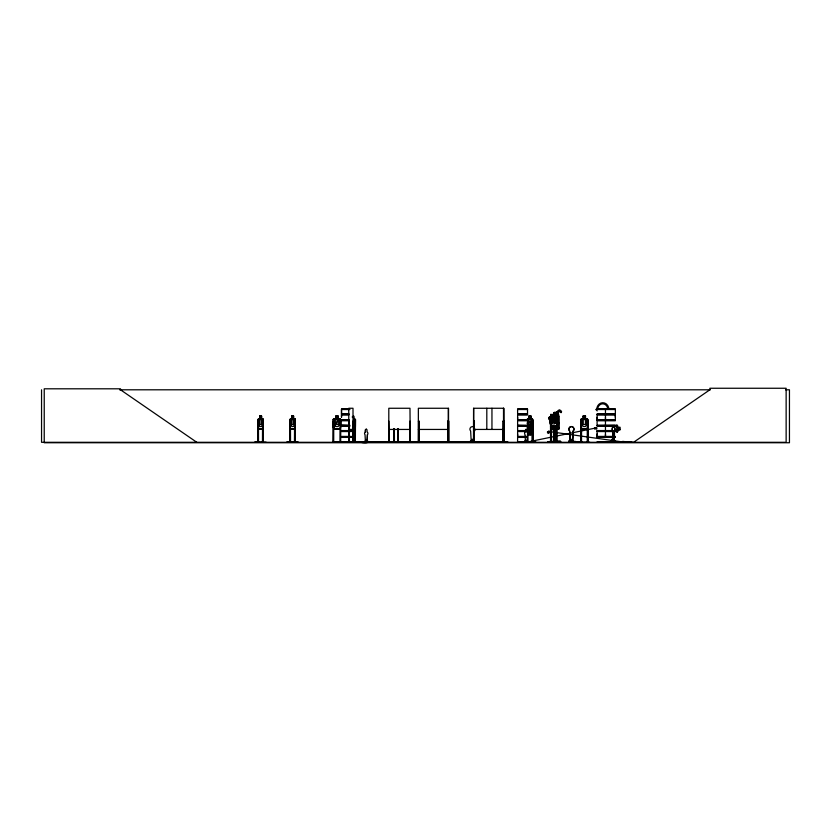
<?xml version="1.0" encoding="UTF-8"?>
<svg xmlns="http://www.w3.org/2000/svg" width="831" height="831" viewBox="0 0 831 831"><rect width="100%" height="100%" fill="white"/><g stroke="black" fill="none" stroke-linecap="round" stroke-linejoin="round"><path stroke-width="1.25" d="M526.065 436.42L517.609 436.42L517.62 433.99M527.519 419.759L517.609 419.759L517.62 417.328M612.894 436.42L597.084 436.42L597.094 433.99M597.084 419.759L597.084 414.898L615.366 414.898L615.356 419.759L597.084 419.759L597.094 417.328M605.467 433.99L605.467 436.42L605.456 431.549M605.467 417.328L605.467 419.759L605.456 414.898M615.356 417.328L615.356 414.898M444.71 441.905L452.646 441.874M469.785 441.905L477.732 441.874M499.909 441.905L507.855 441.874M614.14 441.282L614.421 431.081A2.649 1.319 -90 0 0 614.421 427.331A2.649 1.319 -90 0 0 612.54 427.331A2.649 1.319 -90 0 0 612.54 431.081L612.966 441.282L612.686 431.081A2.649 1.319 -90 0 1 612.686 427.331A2.649 1.319 -90 0 1 614.556 427.331A2.649 1.319 -90 0 1 614.556 431.081L614.286 441.282M344.948 442.289L345.094 441.645M344.979 441.905L358.286 441.905L341.312 442.289M352.728 442.289L352.905 441.531M573.172 431.081L572.652 441.282L573.224 431.081A2.649 2.503 -90 0 0 573.224 427.331A2.649 2.503 -90 0 0 569.682 427.331A2.649 2.503 -90 0 0 569.63 431.081L570.201 441.282L569.682 431.081A2.649 2.503 -90 0 1 569.682 427.331A2.649 2.503 -90 0 1 573.172 427.331A2.649 2.503 -90 0 1 573.172 431.081L573.224 431.081M366.253 429.128L365.401 429.783L365.411 431.923A1.766 1.693 -90 0 0 365.027 434.696L365.411 441.5L367.105 441.5L367.416 434.696A1.766 1.693 -90 0 0 367.073 431.923L367.042 429.783L366.222 429.128M367.105 441.5L367.447 434.696M527.093 441.5L527.477 434.696A1.766 1.693 -90 0 0 527.124 431.923L527.01 429.575L526.033 429.16M613.34 440.129L612.094 439.9L613.455 439.9M612.447 439.838L613.382 439.537L613.309 440.129M612.229 439.506C612.354 440.139 611.813 439.828 613.34 439.506M612.354 439.537L613.226 440.087M570.72 440.046L571.406 439.506L571.312 440.139M570.855 439.994L571.562 439.828M472.444 439.578L472.6 440.129L472.288 439.589M570.98 440.056L570.783 439.537M571.24 440.056L570.939 440.139M365.443 429.783L365.411 431.923M366.149 440.492L366.731 440.7L366.097 440.586M366.575 440.461L366.097 440.7M525.431 441.5L525.057 434.696A1.766 1.693 -90 0 1 525.431 431.923L525.545 429.575M525.784 440.586L525.93 440.835M517.505 425.545L527.519 425.69M517.578 442.289L517.609 437.397L526.065 437.397M596.99 425.545L615.376 425.69M597.042 442.269L631.622 442.279M557.269 423.841L556.999 426.23L551.431 426.261L548.896 417.671L549.509 416.788L551.13 416.778L550.641 414.44L553.01 414.43L553.404 416.882M596.211 427.903C596.066 431.528 597.894 426.563 596.211 427.903L526.781 442.175M597.562 442.237L608.167 442.237M549.956 441.708L560.593 441.375L549.945 441.728M549.966 441.375L560.593 441.375M555.337 428.256L555.794 426.532M294.662 429.118L295.327 419.53L294.652 418.616M352.76 429.118L354.879 429.118L355.429 426.521L355.481 419.53L353.663 418.616M354.879 429.118L355.419 426.532M390.497 442.237L401.612 442.196M560.582 412.591L560.447 411.189A7.396 2.773 86.7 0 0 557.144 412.238L556.936 412.955L556.448 412.02L557.778 412.914L557.985 412.197A7.396 2.773 86.7 0 1 561.278 411.148L561.413 412.54L560.291 412.103A6.336 2.368 86.7 0 0 558.754 411.252M527.207 423.571L527.654 421.805M532.152 429.118L532.879 426.532L532.214 429.118L527.592 429.118M547.608 441.905L558.889 441.905L547.608 442.196M553.519 442.237L553.56 429.056L554.599 429.056L554.485 442.289M254.847 441.905L266.149 442.237M286.84 441.905L298.142 441.905M415.521 442.237L421.192 441.874M470.741 441.905L471.624 442.258L470.533 441.957L470.533 440.575L470.845 441.677M470.897 441.895L470.533 441.957M557.944 425.462L558.723 422.937M558.037 425.555L558.837 422.958M524.361 441.905L535.652 441.905L517.516 442.144M529.368 442.289L528.817 442.175M587.091 429.118L587.86 426.521M587.933 426.532L587.122 429.118L581.534 429.118L580.838 426.532M570.99 439.713L571.198 439.692M582.365 442.237L569.37 442.258M570.689 439.796L571.364 439.578M341.489 425.441L348.947 425.638M332.826 441.905L332.992 421.13L333.709 421.13L333.709 442.3M353.674 426.521L354.546 424.433L353.726 416.009M532.193 418.616L530.874 418.616L530.936 416.009L528.932 416.009L529.004 418.699L528.028 419.572L528.028 424.433L529.004 426.521L528.994 431.362L530.832 431.279L529.846 428.983L528.298 431.414L529.43 428.38L528.423 425.233L529.814 427.82L530.874 425.306L531.528 425.389L530.23 428.391L531.476 431.268L530.864 431.351L530.812 426.5L531.788 424.433L531.788 419.572L530.812 418.699M530.822 434.925L530.749 432.234L531.788 431.362L531.788 426.5L530.812 424.412L530.812 419.572L529.004 419.572L529.004 424.433L528.028 426.5L528.028 431.362L528.994 432.234L528.932 434.925M611.169 442.289L611.284 440.575L615.158 440.575L615.158 441.957M611.803 442.279L611.273 441.957M629.794 442.289L629.898 441.677M630.303 442.113L629.919 442.113M333.678 428.557L338.643 418.616M556.355 422.958L557.528 420.87L557.508 415.999L556.313 415.136L556.303 412.54M616.799 427.186L616.571 426.396M258.14 441.531L258.171 442.3L258.015 419.541L258.628 418.616M258.618 429.118L258.077 419.541L258.659 418.699L262.689 418.699M291.826 418.616L290.57 418.616L290.009 419.541L289.977 442.3M290.632 418.616L290.061 419.582L290.164 442.3M616.758 431.04L617.547 429.741L619.936 429.741M526.989 419.541L527.675 418.616M532.141 432.317L532.827 431.393L532.879 419.53L532.141 418.616M612.447 439.547L612.291 440.129M580.911 419.582L581.627 418.699L587.07 418.699M548.896 417.671L549.758 417.494L549.011 417.619L551.472 426.178L556.957 426.106M551.098 416.819L550.205 417.64L551.119 422.013L552.698 423.872L554.9 423.862L555.7 421.982L554.786 417.619L553.436 416.84M553.467 416.809L556.043 417.578L558.442 429.295L558.266 427.57M549.53 416.902L555.025 416.757M557.352 423.862L556.147 417.453L558.515 429.274M558.193 427.57L557.466 427.591L557.881 429.295L555.388 417.578L556.147 417.453M551.223 427.477L551.701 427.643M551.524 425.669L552.137 429.315M333.127 419.582L333.906 418.699L339.9 418.699L340.772 419.572L340.689 442.3M570.066 441.677L570.066 440.575L569.069 440.575L569.069 441.957L569.796 442.092M572.382 442.279L571.905 442.289M572.839 440.575L572.632 442.289M575.966 441.677L576.008 442.113M576.174 442.279L576.943 442.3M579.03 441.677L578.792 442.289M569.36 440.575L569.36 441.677L579.726 441.677L578.999 441.957M361.558 441.884C358.493 442.497 369.857 443.962 367.79 441.147L367.177 441.884M362.981 442.279L363.677 441.884M363.147 442.175L363.469 442.279M365.422 442.3L365.256 441.147M367.375 441.147L367.157 442.289M367.323 442.175L367.956 442.3M524.579 442.289C526.407 441.863 523.759 443.027 524.714 441.147L525.327 441.884M529.285 442.165L528.786 441.884M530.656 442.289L531.487 442.3M570.855 439.838L571.25 439.672M550.87 429.18L552.719 428.443L552.013 429.409L550.87 429.18L552.719 428.443M550.901 429.378L552.75 428.64M473.566 421.13L474.397 421.13L474.324 442.3L473.421 442.269L474.044 442.258M474.065 421.13L474.127 442.3L474.2 440.575M556.448 412.02L556.479 415.864L558.609 414.503L558.12 413.568A6.336 2.368 86.7 0 1 561.122 412.051L561.413 412.54M617.547 431.569L616.82 432.432L617.662 431.601L617.662 429.824L620.019 429.824L620.019 427.217L617.547 427.311L616.758 426.002M552.927 416.03L554.111 415.157L554.017 412.467L556.417 412.446L556.427 415.053M633.575 442.3L709.861 389.801L709.861 388.254L786.136 388.254L786.136 442.3L41.55 442.3L41.55 389.801M579.02 442.248L589.719 442.237M568.83 442.3L582.438 442.3M361.63 442.165L361.132 441.884L367.593 441.884L367.593 441.147M527.415 442.3L527.062 441.147L527.664 441.147M473.483 442.3L473.566 408.26L503.638 408.26L503.7 442.3M558.1 429.118L555.492 417.463M549.114 417.505L551.524 429.492L551.369 427.456L552.179 429.326L549.655 417.619M560.78 411.76L561.621 411.719M557.778 414.555L558.609 414.503M551.94 427.155L552.262 427.155M558.152 427.113C561.694 428.609 553.872 430.749 551.566 429.336L549.011 417.619M558.702 415.978L558.048 415.978L558.037 429.004L558.879 428.993L558.806 415.957L557.965 415.043L558.764 415.957L558.775 428.993M554.048 412.467L556.344 412.54M557.933 415.126L552.449 415.074M554.111 416.019L556.323 416.009L556.344 419.655M555.388 417.578L556.043 417.578L557.321 423.893M551.774 429.035L552.459 429.035M551.587 429.315L558.65 429.128M119.539 389.801L710.256 389.801M785.555 389.801L789.45 389.801L789.45 442.746L44.23 442.746L44.23 388.804L120.516 388.804L120.516 389.801L196.791 442.3M341.499 409.029L348.947 409.029M517.599 409.029L527.519 409.029M597.084 409.029L615.376 409.029M348.947 409.205L341.499 409.216L341.51 413.921L348.937 413.921M597.084 409.216L615.376 409.205L615.356 413.921L597.084 413.921M349.944 409.517L341.52 409.517L341.52 413.921M517.62 409.517L527.508 409.517M597.094 409.517L615.356 409.517M341.437 414.254L348.978 414.254M517.536 414.254L527.581 414.254M597.022 414.254L615.439 414.254M341.437 414.555L348.978 414.555M517.536 414.555L527.581 414.555M597.022 414.555L615.439 414.555M341.52 414.898L341.52 417.328L341.51 414.898L348.937 414.898M527.519 414.898L517.609 414.898L517.609 419.759M258.566 418.616L259.833 418.616L259.76 416.009L261.578 416.009L261.578 418.616M291.764 416.009L293.582 416.009L293.582 418.616L294.714 418.616M558.048 415.978L558.037 429.004M259.823 416.092L261.526 416.092M291.816 416.092L293.52 416.092M335.724 416.092L338.165 416.092L338.165 418.699L339.464 419.572L339.464 424.433L338.165 426.521L335.734 426.521L334.426 424.433L334.426 419.572L335.734 418.699L335.641 416.009L338.248 416.009L338.248 418.616L339.941 418.616L340.866 419.53L340.866 426.532L339.962 429.118L333.844 429.118L333.034 426.532L333.034 419.541L333.865 418.616L335.641 418.616M529.004 416.092L530.874 416.092M583.248 416.092L585.491 416.092M352.323 416.528L353.383 416.528L353.383 417.401L352.323 417.401M261.516 418.616L262.721 418.616L263.334 419.53L262.669 429.118L258.555 429.118L258.077 426.532M527.612 418.616L528.994 418.616M583.206 418.616L581.555 418.616L580.796 419.541L580.827 442.3M585.533 418.616L587.102 418.616M290.59 418.699L294.693 418.699M354.837 418.699L353.611 418.699L353.611 416.092M527.643 418.699L532.172 418.699M263.271 419.53L262.648 418.616M294.621 418.699L295.327 419.53M355.481 419.53L355.356 442.3L355.367 441.531M341.51 419.759L348.937 419.759M341.437 420.102L348.978 420.102M517.536 420.102L527.581 420.102M597.022 420.102L615.439 420.102M341.437 420.403L348.978 420.403M517.536 420.403L527.581 420.403M597.022 420.403L615.439 420.403M341.51 420.746L348.937 420.746M527.519 420.746L517.609 420.746L517.609 425.43L527.519 425.43L517.62 425.306M615.366 420.746L597.084 420.746L597.084 425.43L615.356 425.306L597.084 425.43M262.523 421.13L263.209 421.13M294.527 421.13L295.213 421.13M340.762 421.13L340.045 421.13L339.962 442.3M349.093 421.13L348.823 442.3M352.946 421.13L353.206 442.3M354.671 421.13L355.356 421.13M388.804 421.13L389.209 442.3L389.126 441.531M409.984 421.13L409.579 442.3M418.357 421.13L419.053 421.13L418.917 442.3M503.015 421.13L504.022 421.13L504.012 442.3L504.105 441.531M580.796 421.13L581.555 421.13L581.523 442.3M587.205 421.13L587.974 421.13M527.592 421.805L532.224 421.805M528.994 424.412L530.812 424.433M616.831 424.62L617.662 427.217M349.944 425.306L341.52 425.306L348.947 425.441M617.62 425.534L617.662 431.601M341.499 425.856L348.947 425.888M527.519 425.888L517.599 425.856L517.62 430.572L527.519 430.572M597.084 425.867L615.376 425.888M341.52 426.168L349.944 426.168M517.62 426.168L527.508 426.168M597.094 426.168L615.356 426.168M528.994 426.5L530.812 426.521M550.517 426.532L551.119 429.118M552.314 426.521L553.934 426.521M558.037 427.653L552.573 427.695M258.597 429.035L262.689 429.035M290.59 429.035L294.693 429.035M339.9 429.035L333.906 429.035L333.127 426.521M352.76 429.035L354.837 429.035M527.643 429.035L532.172 429.035M581.586 429.035L587.07 429.035M290.611 429.118L290.061 426.521L290.549 429.118L294.735 429.118M555.7 429.066L556.749 429.066L556.749 442.3M348.75 429.44L353.009 429.44M388.804 429.44L409.984 429.44M418.357 429.44L448.304 429.44M473.566 429.44L503.638 429.44M527.124 430.011L527.124 431.923M341.51 430.572L351.42 430.572M597.084 430.572L612.894 430.572M614.691 430.572L615.366 430.572M341.437 430.915L351.482 430.915M517.536 430.915L527.581 430.915M597.022 430.915L612.925 430.915M614.763 430.915L615.439 430.915M341.437 431.216L351.482 431.216M517.536 431.216L527.581 431.216M597.022 431.216L612.925 431.216M614.763 431.216L615.439 431.216M341.51 431.549L351.42 431.549M527.519 431.549L517.609 431.549L517.609 436.42M612.894 431.549L597.084 431.549L597.084 436.42M614.691 431.549L615.366 431.549M527.612 432.317L532.204 432.317M528.869 434.925L530.874 434.925M341.51 436.42L351.42 436.42M613.912 436.42L615.366 436.42M341.437 436.753L351.482 436.753M517.536 436.753L526.116 436.753M597.022 436.753L612.925 436.753M613.964 436.753L615.439 436.753M341.437 437.054L351.482 437.054M517.536 437.054L526.116 437.054M597.022 437.054L612.925 437.054M613.964 437.054L615.439 437.054M341.51 437.397L351.42 437.397M597.084 437.397L612.894 437.397M613.912 437.397L615.366 437.397M570.44 439.36L570.44 441.677L570.378 439.36L571.593 439.36L571.531 441.677M612.052 439.776L612.655 439.817M525.4 441.5L527.124 441.5M574.117 441.458L575.883 441.458M622.336 441.458L624.102 441.458M258.524 441.531L257.724 441.531L257.724 442.3L257.776 421.13L258.462 421.13L258.514 442.3M262.471 441.531L263.282 441.531L263.271 442.3M290.528 441.531L289.718 441.531L289.718 442.3M294.465 441.531L295.275 441.531M332.909 441.531L333.792 441.531L333.792 442.3M339.962 441.531L340.949 442.237M532.204 441.531L533.076 441.531L532.879 442.3M581.638 441.531L580.713 441.531L580.713 442.3M333.792 441.749L339.962 441.749M363.511 441.739L364.684 441.739M560.759 441.77L547.639 442.3M341.52 441.957L358.286 441.905M517.62 441.957L535.652 441.905M597.094 441.957L631.892 441.957M548.045 431.84L548.813 430.936L549.79 431.642L622.585 441.957M616.571 430.666L616.799 429.918M548.408 432.484L549.52 432.66L549.79 431.642M554.994 416.798L556.001 417.619M597.219 410.94L595.765 409.403L596.762 409.403A6.669 6.056 -90 0 1 602.818 402.723A6.669 6.056 -90 0 1 608.884 409.403M587.06 418.616L587.933 419.53L587.974 442.3M526.927 431.403L527.675 432.317M532.162 421.805L532.827 424.402M527.197 427.394L527.654 429.118M550.641 414.44L551.192 416.892M410.234 442.289L409.984 408.26L388.804 408.26L388.804 442.3L388.763 441.531M557.279 411.968L557.31 415.812M554.132 412.55L554.142 415.157M552.48 425.482L552.49 427.851M552.366 425.482L552.376 427.851M551.836 425.493L551.846 427.861M551.722 425.493L551.732 427.861M631.882 441.957L621.287 441.957M616.758 427.311L616.758 429.741M615.002 440.575L615.002 441.677L611.439 441.677L611.439 440.575M613.33 440.575L613.33 441.677M613.268 440.575L613.174 441.957M613.112 440.575L613.112 441.677M612.748 441.677L612.748 439.36L611.98 439.36L611.98 441.677M612.582 439.36L612.582 441.677M612.146 439.36L612.146 441.677M605.456 409.226L605.467 413.921M605.467 420.746L605.456 425.43M605.456 425.888L605.467 430.572M588.047 442.3L588.047 441.531L587.133 441.531L587.133 442.3M587.818 419.572L587.86 442.3M587.413 441.531L587.434 442.3M587.32 421.13L587.247 442.3M583.206 416.009L583.279 418.699L582.064 419.572L582.064 424.433L583.248 426.521L585.45 426.521L586.634 424.433L586.634 419.572L585.45 418.699L585.564 416.009L583.165 416.009L583.165 418.616M581.44 421.13L581.347 442.3M581.004 441.531L581.014 442.3M573.473 441.677L573.535 440.575L572.538 440.575L572.538 441.677M573.245 440.575L573.245 441.677M556.666 429.066L556.635 442.3M556.51 442.3L556.438 429.066L556.292 442.3M556.136 429.066L556.168 442.3M555.939 426.106L555.939 442.3M555.742 426.106L555.742 442.3M555.617 441.531L555.586 442.3M555.461 427.352L555.409 442.3M555.264 426.106L555.201 442.3M554.287 429.056L554.36 442.289M554.142 429.056L554.173 442.289M554.017 429.056L553.986 442.289M553.872 429.056L553.799 442.289M553.643 429.056L553.643 442.289M551.233 426.106L551.296 442.3M551.036 423.613L551.088 442.3M550.88 441.531L550.911 442.3M550.756 426.106L550.756 442.3M550.517 420.704L550.548 442.3M532.993 442.3L533.003 421.13L532.276 421.13L532.214 442.3M532.754 419.572L532.723 442.3M532.557 441.531L532.578 442.3M532.463 421.13L532.401 442.3M530.874 416.009L530.874 418.699M529.056 416.092L529.056 418.699M527.799 442.3L527.249 441.531L527.321 442.3M527.737 431.092L527.727 442.3M527.55 421.13L527.612 442.3M527.259 441.147L527.134 442.3M526.376 441.884L526.407 440.337L525.597 440.337L525.628 441.884M525.13 441.147L525.13 442.071M524.912 441.147L524.912 441.884M504.916 442.3L504.916 441.645L343.702 441.645L343.702 442.3M504.386 441.645L504.386 442.3M503.742 408.26L503.742 442.3M503.513 408.26L503.524 442.3M503.326 421.13L503.264 442.3M503.212 421.13L503.077 442.3L503.015 428.775M491.952 408.26L491.952 429.44M486.81 408.26L486.81 429.44M474.2 421.13L474.231 442.3M473.899 421.13L473.888 442.3M473.691 408.26L473.618 442.3M473.13 441.677L473.13 439.36L471.915 439.36L471.915 441.677M449.301 441.645L449.301 442.3M448.896 441.531L448.896 442.3L448.823 421.13L447.805 421.13L447.743 442.3M448.543 408.26L448.532 442.3L448.366 441.531M448.304 442.3L448.304 408.26L418.357 408.26L418.357 442.3M448.002 421.13L448.086 442.3M447.836 441.531L447.94 442.3M419.832 441.645L419.832 442.3M419.115 441.531L419.115 442.3M418.866 421.13L418.741 442.3M418.637 441.531L418.668 442.3M418.554 421.13L418.492 442.3M398.371 428.599L398.392 442.3M398.142 428.599L398.142 442.3L397.966 428.599M397.914 441.531L397.914 442.3M397.737 428.599L397.685 442.3M394.382 428.599L394.424 442.3M394.154 428.599L394.195 442.3M393.977 428.599L394.039 442.3M393.925 441.531L393.925 442.3M393.749 428.599L393.749 442.3M368.216 441.645L368.216 442.3M366.887 442.3L366.907 440.337L366.097 440.337L366.139 441.884M365.578 442.071L365.453 441.147L364.788 442.071M365.038 441.147L365.038 441.884M355.159 426.106L355.159 442.3M354.879 421.13L354.993 442.3M354.671 426.106L354.827 442.3M354.671 441.531L354.619 442.3M353.674 419.572L353.674 424.433M353.3 441.531L353.289 442.3M353.009 442.3L353.009 408.26L348.75 408.26L348.771 442.3M350.589 441.531L350.661 442.3M350.402 441.531L350.464 442.3M350.287 441.531L350.246 442.3L350.069 441.531M349.861 441.531L349.924 442.3M349.165 441.531L349.165 442.3L349.02 421.13M340.128 441.531L340.128 442.3M333.075 441.531L333.075 442.3M295.265 419.53L295.213 442.3M295.005 421.13L295.057 442.3M294.891 441.531L294.808 442.3M294.725 421.13L294.673 442.3M294.527 428.599L294.465 442.3M293.509 416.009L293.52 418.699L294.392 419.572L294.392 424.433L293.52 426.521L291.878 426.521L291.006 424.433L291.878 416.092M291.826 416.009L291.816 418.699M290.518 442.3L290.455 421.13L289.77 421.13L289.77 442.3M290.31 441.531L290.31 442.3M263.209 419.572L263.188 442.3M263.012 427.352L263.012 442.3M262.814 441.531L262.845 442.3M262.731 421.13L262.679 442.3M262.523 427.352L262.471 442.3M261.516 416.009L261.526 418.699L262.399 419.572L262.399 424.433L261.526 426.521L259.885 426.521L259.012 424.433L259.833 416.009M258.254 426.106L258.316 442.3M475.166 429.201A2.649 2.649 0 0 1 474.397 431.081L473.847 441.282L471.198 441.282L470.647 431.081A2.649 2.649 0 0 1 473.847 426.916M557.674 412.467A6.336 2.368 86.7 0 1 558.172 411.657M597.666 409.403A5.568 5.059 -90 0 1 602.724 403.824A5.568 5.059 -90 0 1 607.783 409.403M555.648 423.031L554.838 423.052L553.124 420.86C553.114 424.579 549.79 423.259 552.511 420.351L550.465 417.692L552.864 419.821C552.927 416.279 556.147 417.598 553.498 420.361L555.648 423.031M594.57 428.142C594.965 431.684 595.879 425.763 594.57 428.142M547.432 432.068C548.065 435.745 550.517 430.468 547.432 432.068M552.096 427.965L557.674 427.934L552.096 427.965M555.908 412.976L554.495 412.976L554.495 413.848L555.918 413.838L555.908 412.976M552.625 414.898L551.213 414.908L551.369 415.687L552.792 415.677L552.625 414.898M553.602 417.629L551.389 417.64L552.303 422.003L554.516 421.992L553.602 417.629M527.519 409.205L517.599 409.226L517.62 413.921L527.519 413.921L527.519 409.226M261.235 416.528L260.176 416.528L260.176 417.401L261.235 417.401L261.235 416.528M293.229 416.528L292.18 416.528L292.18 417.401L293.229 417.401L293.229 416.528M337.729 416.528L336.16 416.528L336.16 417.401L337.729 417.401L337.729 416.528M530.49 416.528L529.326 416.528L529.326 417.401L530.49 417.401L530.49 416.528M585.055 416.528L583.642 416.528L583.642 417.401L585.055 417.401L585.055 416.528M261.526 419.572L259.885 419.572L259.885 424.433L261.526 424.433L261.526 419.572M293.52 419.572L291.878 419.572L291.878 424.433L293.52 424.433L293.52 419.572M338.165 419.572L335.734 419.572L335.734 424.433L338.165 424.433L338.165 419.572M585.45 419.572L583.248 419.572L583.248 424.433L585.45 424.433L585.45 419.572M619.51 427.747L618.721 427.747L618.721 429.305L619.51 429.305L619.51 427.747M530.49 433.533L529.316 433.533L529.316 434.405L530.49 434.405L530.49 433.533"/></g></svg>
